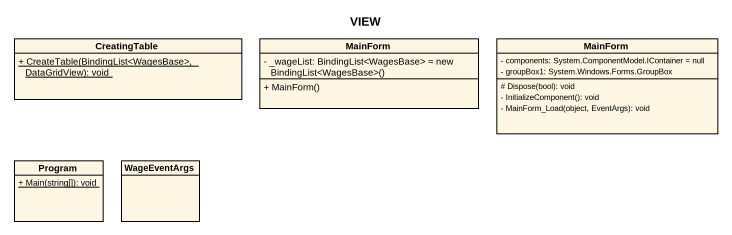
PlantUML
@startuml
title VIEW
hide circle
hide empty members
skinparam classAttributeIconSize 0
class CreatingTable {
  {static} + CreateTable(BindingList<WagesBase>, DataGridView): void
}
class MainForm {
  {field} - _wageList: BindingList<WagesBase> = new BindingList<WagesBase>()
  + MainForm()
}
class "MainForm" as MainForm_2 {
  - components: System.ComponentModel.IContainer = null
  - groupBox1: System.Windows.Forms.GroupBox
  # Dispose(bool): void
  - InitializeComponent(): void
  - MainForm_Load(object, EventArgs): void
}
class Program {
  {static} + Main(string[]): void
}
class WageEventArgs
@enduml
